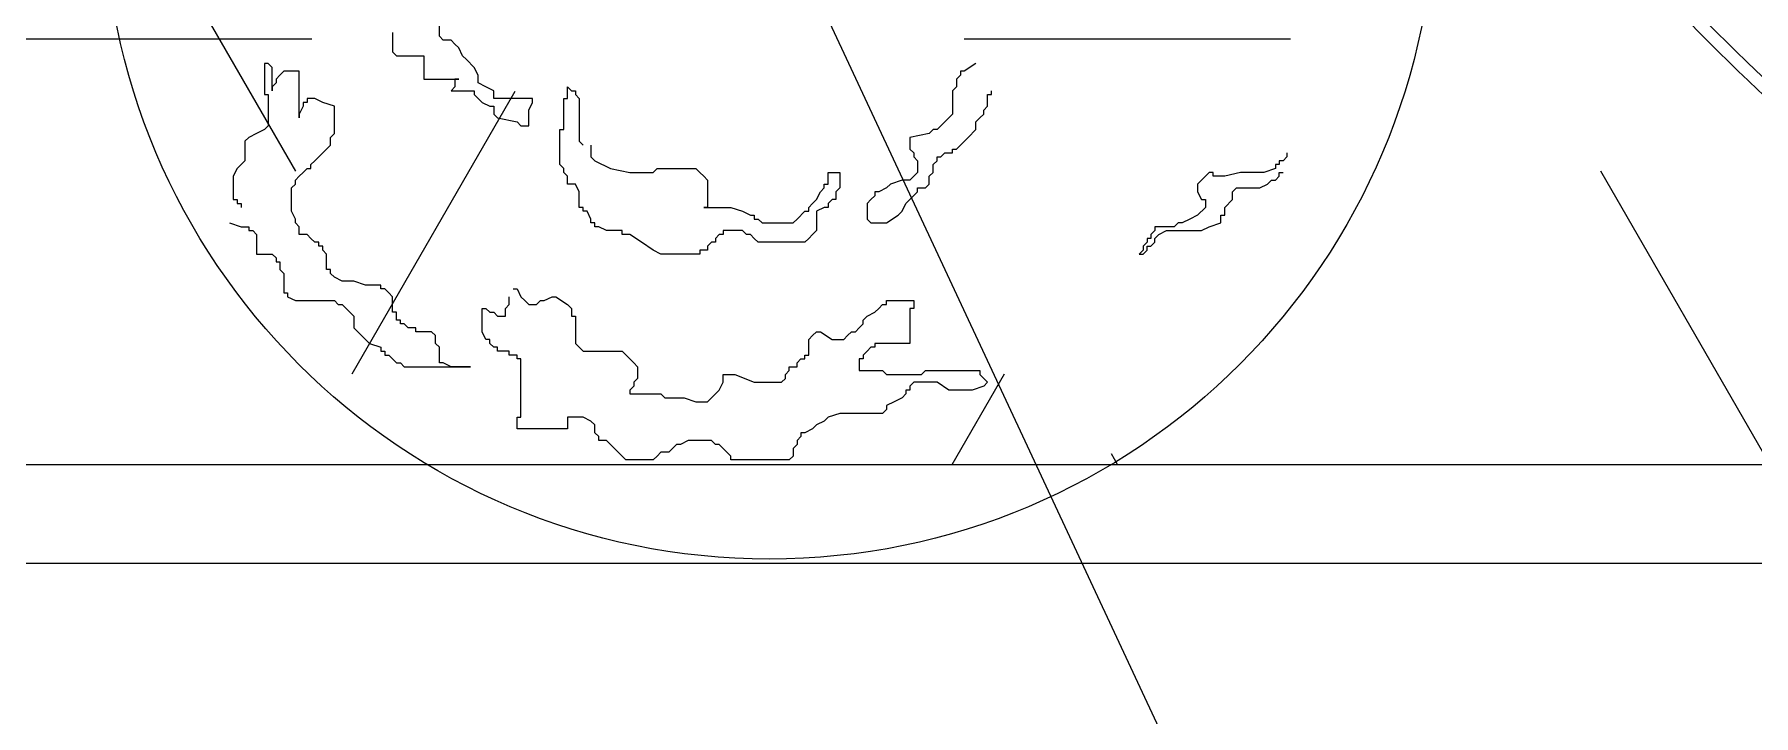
# Model space of a CAD drawing. Extents: x 941299 to 942979, y 2579300 to 2579597.
# Drawn here: x 942420.288 to 942424.472, y 2579401.51 to 2579403.168 of the extents above; entities that cross this region are included whole.
import ezdxf

# ---------------------------------------------------------------- set-up
doc = ezdxf.new("R2010")
doc.units = 0
for name, color, linetype in [('fz', 7, 'CONTINUOUS'), ('尺寸标注', 2, 'CONTINUOUS'), ('绿化工程', 3, 'CONTINUOUS'), ('路缘石', 37, 'CONTINUOUS')]:
    doc.layers.add(name, color=color, linetype=linetype)

# ---------------------------------------------------------------- blocks, each defined once
blk = doc.blocks.new('dys')
at = {"layer": '绿化工程'}
for centre, radius, start, end in [((3.8409, -3.472), 0.6159, 30.3532, 226.2937), ((3.9115, -3.5523), 0.6159, 40.5867, 233.1544), ((-0.0196, -0.0238), 5.3048, 215.3736, 238.2438), ((0, 0), 5.3048, 215.3736, 238.2438)]:
    blk.add_arc(centre, radius, start, end, dxfattribs=at)
blk = doc.blocks.new('hg')
at = {"layer": '绿化工程', "color": 3}
for p, q in [((-0.8028, -0.3482), (-0.8028, -0.2442)), ((-0.9164, -0.3388), (-0.9164, -0.3861)), ((-0.7934, -0.3577), (-0.8028, -0.3482)), ((-0.7744, -0.3577), (-0.7934, -0.3577)), ((-0.765, -0.3672), (-0.7744, -0.3577)), ((-0.7555, -0.3766), (-0.765, -0.3672)), ((-1.2192, -0.4144), (-1.2286, -0.4144)), ((-1.2286, -0.4144), (-1.2286, -0.4901)), ((-1.2097, -0.4239), (-1.2192, -0.4144)), ((-0.9164, -0.3861), (-0.9069, -0.3955)), ((-0.9069, -0.3955), (-0.8407, -0.3955)), ((-0.8407, -0.3955), (-0.8407, -0.4523)), ((-0.7461, -0.3955), (-0.7555, -0.3766)), ((-0.7366, -0.405), (-0.7461, -0.3955)), ((-0.7177, -0.4239), (-0.7366, -0.405)), ((0.503, -0.4144), (0.4746, -0.4333)), ((-1.2097, -0.4806), (-1.2097, -0.4239)), ((-1.1908, -0.4428), (-1.2002, -0.4523)), ((-1.2002, -0.4523), (-1.2002, -0.4617)), ((-1.1813, -0.4333), (-1.1908, -0.4428)), ((-1.1435, -0.4333), (-1.1813, -0.4333)), ((-1.1435, -0.5468), (-1.1435, -0.4333)), ((-0.8407, -0.4523), (-0.7555, -0.4523)), ((-0.7555, -0.4523), (-0.765, -0.4523)), ((-0.765, -0.4523), (-0.765, -0.4712)), ((-0.7082, -0.4428), (-0.7177, -0.4239)), ((-0.7082, -0.4617), (-0.7082, -0.4428)), ((0.4651, -0.4428), (0.4557, -0.4523)), ((0.4557, -0.4523), (0.4557, -0.4712)), ((0.4746, -0.4333), (0.4651, -0.4333)), ((0.4651, -0.4333), (0.4651, -0.4428)), ((-1.2286, -0.4901), (-1.2192, -0.4901)), ((-1.2192, -0.4901), (-1.2192, -0.5657)), ((-1.2002, -0.4617), (-1.2097, -0.4712)), ((-1.2097, -0.4712), (-1.2097, -0.4806)), ((-1.1056, -0.4995), (-1.1245, -0.4995)), ((-1.1245, -0.4995), (-1.1245, -0.509)), ((-1.0867, -0.509), (-1.1056, -0.4995)), ((-0.765, -0.4712), (-0.7744, -0.4806)), ((-0.7744, -0.4806), (-0.7177, -0.4806)), ((-0.7177, -0.4806), (-0.7177, -0.4901)), ((-0.7177, -0.4901), (-0.6987, -0.509)), ((-0.6893, -0.4712), (-0.7082, -0.4617)), ((-0.6704, -0.4806), (-0.6893, -0.4712)), ((-0.6704, -0.4995), (-0.6704, -0.4806)), ((-0.5757, -0.4995), (-0.6704, -0.4995)), ((-0.5757, -0.509), (-0.5757, -0.4995)), ((-0.5, -0.5752), (-0.5, -0.4995)), ((-0.5, -0.4995), (-0.4906, -0.4995)), ((-0.4906, -0.4995), (-0.4906, -0.4712)), ((-0.4906, -0.4712), (-0.4811, -0.4806)), ((-0.4811, -0.4806), (-0.4716, -0.4806)), ((-0.4716, -0.4806), (-0.4716, -0.4901)), ((-0.4716, -0.4901), (-0.4622, -0.4995)), ((-0.4622, -0.4995), (-0.4622, -0.6036)), ((0.4557, -0.4712), (0.4462, -0.4806)), ((0.4462, -0.4806), (0.4462, -0.5374)), ((0.5314, -0.5185), (0.5314, -0.4901)), ((0.5314, -0.4901), (0.5408, -0.4901)), ((0.5408, -0.4901), (0.5408, -0.4806)), ((-1.134, -0.5185), (-1.1435, -0.5374)), ((-1.1435, -0.5374), (-1.1435, -0.5468)), ((-1.1245, -0.509), (-1.134, -0.509)), ((-1.134, -0.509), (-1.134, -0.5185)), ((-1.0583, -0.5185), (-1.0867, -0.509)), ((-1.0583, -0.5846), (-1.0583, -0.5185)), ((-0.6987, -0.509), (-0.6798, -0.5185)), ((-0.6798, -0.5185), (-0.6704, -0.5185)), ((-0.6704, -0.5185), (-0.6704, -0.5374)), ((-0.6704, -0.5374), (-0.6609, -0.5468)), ((-0.5852, -0.5279), (-0.5757, -0.509)), ((-0.5852, -0.5657), (-0.5852, -0.5279)), ((0.4462, -0.5374), (0.4273, -0.5563)), ((0.5124, -0.5468), (0.5219, -0.5374)), ((0.5219, -0.5279), (0.5314, -0.5185)), ((0.5219, -0.5374), (0.5219, -0.5279)), ((-1.2476, -0.5846), (-1.2665, -0.5941)), ((-1.2286, -0.5752), (-1.2476, -0.5846)), ((-1.2192, -0.5657), (-1.2286, -0.5752)), ((-1.0678, -0.5941), (-1.0583, -0.5846)), ((-0.6609, -0.5468), (-0.6136, -0.5563)), ((-0.6136, -0.5563), (-0.6041, -0.5657)), ((-0.6041, -0.5657), (-0.5852, -0.5657)), ((-0.5095, -0.6603), (-0.5095, -0.5752)), ((-0.5095, -0.5752), (-0.5, -0.5752)), ((0.3894, -0.5846), (0.3421, -0.5941)), ((0.3989, -0.5752), (0.3894, -0.5846)), ((0.4083, -0.5752), (0.3989, -0.5752)), ((0.4178, -0.5657), (0.4083, -0.5752)), ((0.4273, -0.5563), (0.4178, -0.5657)), ((0.484, -0.5941), (0.503, -0.5752)), ((0.503, -0.5563), (0.5124, -0.5468)), ((0.503, -0.5752), (0.503, -0.5563)), ((-1.2665, -0.5941), (-1.2759, -0.6036)), ((-1.2759, -0.6036), (-1.2759, -0.6508)), ((-1.0867, -0.6319), (-1.0772, -0.6225)), ((-1.0772, -0.6225), (-1.0678, -0.613)), ((-1.0678, -0.613), (-1.0678, -0.5941)), ((-0.4622, -0.6036), (-0.4527, -0.613)), ((-0.4338, -0.613), (-0.4338, -0.6414)), ((0.3421, -0.5941), (0.3421, -0.6225)), ((0.3421, -0.6225), (0.3516, -0.6319)), ((0.4462, -0.6319), (0.4462, -0.6225)), ((0.4462, -0.6225), (0.4557, -0.6225)), ((0.4557, -0.6225), (0.4651, -0.613)), ((0.4651, -0.613), (0.484, -0.5941)), ((-1.2854, -0.6603), (-1.2949, -0.6697)), ((-1.2759, -0.6508), (-1.2854, -0.6603)), ((-1.1151, -0.6603), (-1.1056, -0.6508)), ((-1.1151, -0.6697), (-1.1151, -0.6603)), ((-1.1056, -0.6508), (-1.0962, -0.6414)), ((-1.0962, -0.6414), (-1.0867, -0.6319)), ((-0.5, -0.6697), (-0.5095, -0.6603)), ((-0.4338, -0.6414), (-0.4243, -0.6508)), ((-0.4243, -0.6508), (-0.3865, -0.6697)), ((0.3516, -0.6319), (0.3516, -0.6414)), ((0.3516, -0.6414), (0.361, -0.6508)), ((0.361, -0.6508), (0.361, -0.6792)), ((0.3989, -0.6603), (0.4083, -0.6508)), ((0.3989, -0.6792), (0.3989, -0.6603)), ((0.4083, -0.6508), (0.4083, -0.6414)), ((0.4083, -0.6414), (0.4178, -0.6414)), ((0.4178, -0.6414), (0.4273, -0.6319)), ((0.4273, -0.6319), (0.4462, -0.6319)), ((1.241, -0.6603), (1.2316, -0.6603)), ((1.2316, -0.6603), (1.2316, -0.6697)), ((1.2505, -0.6508), (1.241, -0.6508)), ((1.241, -0.6508), (1.241, -0.6603)), ((1.2599, -0.6414), (1.2505, -0.6508)), ((1.2599, -0.6319), (1.2599, -0.6414)), ((-1.2949, -0.6697), (-1.3043, -0.6887)), ((-1.3043, -0.6887), (-1.3043, -0.7454)), ((-1.1624, -0.717), (-1.1529, -0.7076)), ((-1.1529, -0.6981), (-1.1435, -0.6887)), ((-1.1529, -0.7076), (-1.1529, -0.6981)), ((-1.1435, -0.6887), (-1.134, -0.6792)), ((-1.134, -0.6792), (-1.1245, -0.6697)), ((-1.1245, -0.6697), (-1.1151, -0.6697)), ((-0.5, -0.6792), (-0.5, -0.6697)), ((-0.4906, -0.6887), (-0.5, -0.6792)), ((-0.4906, -0.7076), (-0.4906, -0.6887)), ((-0.4716, -0.7076), (-0.4906, -0.7076)), ((-0.4622, -0.7265), (-0.4716, -0.7076)), ((-0.3865, -0.6697), (-0.3392, -0.6792)), ((-0.3392, -0.6792), (-0.2824, -0.6792)), ((-0.2824, -0.6792), (-0.2729, -0.6697)), ((-0.2729, -0.6697), (-0.1783, -0.6697)), ((-0.1783, -0.6697), (-0.1689, -0.6792)), ((-0.1689, -0.6792), (-0.1594, -0.6887)), ((-0.1594, -0.6887), (-0.1499, -0.6981)), ((-0.1499, -0.6981), (-0.1499, -0.7643)), ((0.1339, -0.717), (0.1339, -0.7076)), ((0.1339, -0.7076), (0.1434, -0.7076)), ((0.1434, -0.7076), (0.1434, -0.6792)), ((0.1434, -0.6792), (0.1718, -0.6792)), ((0.1718, -0.6792), (0.1718, -0.717)), ((0.2948, -0.7076), (0.2853, -0.717)), ((0.3232, -0.6981), (0.2948, -0.7076)), ((0.3421, -0.6981), (0.3232, -0.6981)), ((0.3516, -0.6887), (0.3421, -0.6981)), ((0.361, -0.6792), (0.3516, -0.6887)), ((0.38, -0.717), (0.3894, -0.7076)), ((0.3894, -0.6887), (0.3989, -0.6792)), ((0.3894, -0.7076), (0.3894, -0.6887)), ((1.0518, -0.6981), (1.0423, -0.7076)), ((1.0423, -0.7076), (1.0423, -0.7265)), ((1.0707, -0.6792), (1.0518, -0.6981)), ((1.0802, -0.6792), (1.0707, -0.6792)), ((1.0802, -0.6887), (1.0802, -0.6792)), ((1.1085, -0.6887), (1.0802, -0.6887)), ((1.1464, -0.6792), (1.1085, -0.6887)), ((1.2032, -0.6792), (1.1464, -0.6792)), ((1.1937, -0.717), (1.2126, -0.7076)), ((1.2316, -0.6697), (1.2032, -0.6792)), ((1.2126, -0.7076), (1.2221, -0.6981)), ((1.2221, -0.6981), (1.2316, -0.6981)), ((1.2316, -0.6981), (1.241, -0.6887)), ((1.241, -0.6887), (1.241, -0.6792)), ((1.241, -0.6792), (1.2505, -0.6792)), ((-1.3043, -0.7454), (-1.2949, -0.7454)), ((-1.2949, -0.7454), (-1.2949, -0.7548)), ((-1.1624, -0.7738), (-1.1624, -0.717)), ((-0.4622, -0.7643), (-0.4622, -0.7265)), ((0.1056, -0.7548), (0.115, -0.7454)), ((0.115, -0.7454), (0.1245, -0.7265)), ((0.1245, -0.7265), (0.1339, -0.717)), ((0.1529, -0.7454), (0.1434, -0.7548)), ((0.1623, -0.7454), (0.1529, -0.7454)), ((0.1718, -0.717), (0.1623, -0.7265)), ((0.1623, -0.7265), (0.1623, -0.7454)), ((0.2475, -0.7454), (0.238, -0.7548)), ((0.2569, -0.7359), (0.2475, -0.7454)), ((0.2664, -0.7265), (0.2569, -0.7265)), ((0.2569, -0.7265), (0.2569, -0.7359)), ((0.2853, -0.717), (0.2664, -0.7265)), ((0.3326, -0.7548), (0.3421, -0.7454)), ((0.3421, -0.7454), (0.361, -0.7265)), ((0.361, -0.7265), (0.361, -0.717)), ((0.361, -0.717), (0.38, -0.717)), ((1.0423, -0.7265), (1.0518, -0.7454)), ((1.0518, -0.7454), (1.0612, -0.7454)), ((1.0612, -0.7454), (1.0612, -0.7643)), ((1.1085, -0.7643), (1.1275, -0.7454)), ((1.1275, -0.7265), (1.1369, -0.717)), ((1.1275, -0.7454), (1.1275, -0.7265)), ((1.1369, -0.717), (1.1937, -0.717)), ((-1.2949, -0.7548), (-1.2854, -0.7548)), ((-1.2854, -0.7548), (-1.2854, -0.7643)), ((-1.1529, -0.7927), (-1.1624, -0.7738)), ((-1.1529, -0.8021), (-1.1529, -0.7927)), ((-0.4527, -0.7643), (-0.4622, -0.7643)), ((-0.4527, -0.7738), (-0.4527, -0.7643)), ((-0.4433, -0.7738), (-0.4527, -0.7738)), ((-0.4338, -0.7927), (-0.4433, -0.7738)), ((-0.4338, -0.8021), (-0.4338, -0.7927)), ((-0.1499, -0.7643), (-0.1594, -0.7643)), ((-0.1594, -0.7643), (-0.0932, -0.7643)), ((-0.0932, -0.7643), (-0.0648, -0.7738)), ((-0.0648, -0.7738), (-0.0458, -0.7832)), ((-0.0458, -0.7832), (-0.0364, -0.7832)), ((-0.0364, -0.7832), (-0.0364, -0.7927)), ((-0.0364, -0.7927), (-0.0269, -0.7927)), ((-0.0269, -0.7927), (-0.0175, -0.8021)), ((0.0582, -0.8021), (0.0677, -0.7927)), ((0.0677, -0.7927), (0.0866, -0.7738)), ((0.0866, -0.7738), (0.0961, -0.7738)), ((0.0961, -0.7643), (0.1056, -0.7548)), ((0.0961, -0.7738), (0.0961, -0.7643)), ((0.1339, -0.7643), (0.115, -0.7738)), ((0.115, -0.7738), (0.115, -0.821)), ((0.1434, -0.7643), (0.1339, -0.7643)), ((0.1434, -0.7548), (0.1434, -0.7643)), ((0.238, -0.7548), (0.238, -0.7927)), ((0.238, -0.7927), (0.2475, -0.8021)), ((0.2853, -0.8021), (0.3137, -0.7832)), ((0.3137, -0.7832), (0.3232, -0.7738)), ((0.3232, -0.7738), (0.3326, -0.7548)), ((1.0234, -0.7927), (1.0045, -0.8021)), ((1.0423, -0.7832), (1.0234, -0.7927)), ((1.0612, -0.7643), (1.0423, -0.7832)), ((1.0991, -0.8021), (1.0991, -0.7832)), ((1.0991, -0.7832), (1.1085, -0.7832)), ((1.1085, -0.7832), (1.1085, -0.7643)), ((-1.3138, -0.8021), (-1.2854, -0.8116)), ((-1.2854, -0.8116), (-1.2665, -0.8116)), ((-1.2665, -0.8116), (-1.2665, -0.821)), ((-1.2665, -0.821), (-1.257, -0.821)), ((-1.257, -0.821), (-1.2476, -0.8305)), ((-1.2476, -0.8305), (-1.2476, -0.8778)), ((-1.1435, -0.8116), (-1.1529, -0.8021)), ((-1.1435, -0.8305), (-1.1435, -0.8116)), ((-1.1245, -0.8305), (-1.1435, -0.8305)), ((-1.1151, -0.84), (-1.1245, -0.8305)), ((-0.4243, -0.8021), (-0.4338, -0.8021)), ((-0.4243, -0.8116), (-0.4243, -0.8021)), ((-0.4149, -0.8116), (-0.4243, -0.8116)), ((-0.3959, -0.821), (-0.4149, -0.8116)), ((-0.3581, -0.821), (-0.3959, -0.821)), ((-0.3581, -0.8305), (-0.3581, -0.821)), ((-0.3392, -0.8305), (-0.3581, -0.8305)), ((-0.3108, -0.8494), (-0.3392, -0.8305)), ((-0.1215, -0.8305), (-0.131, -0.84)), ((-0.1121, -0.8305), (-0.1215, -0.8305)), ((-0.0648, -0.821), (-0.1121, -0.821)), ((-0.1121, -0.821), (-0.1121, -0.8305)), ((-0.0553, -0.8305), (-0.0648, -0.821)), ((-0.0458, -0.8305), (-0.0553, -0.8305)), ((-0.0364, -0.84), (-0.0458, -0.8305)), ((-0.0175, -0.8021), (0.0582, -0.8021)), ((0.1056, -0.8305), (0.0961, -0.84)), ((0.115, -0.821), (0.1056, -0.8305)), ((0.2475, -0.8021), (0.2853, -0.8021)), ((0.9382, -0.821), (0.9288, -0.8305)), ((0.9288, -0.8305), (0.9288, -0.84)), ((0.9855, -0.8116), (0.9382, -0.8116)), ((0.9382, -0.8116), (0.9382, -0.821)), ((0.9382, -0.84), (0.9477, -0.8305)), ((0.9477, -0.8305), (0.9666, -0.821)), ((0.9666, -0.821), (1.0518, -0.821)), ((0.995, -0.8021), (0.9855, -0.8116)), ((1.0045, -0.8021), (0.995, -0.8021)), ((1.0518, -0.821), (1.0707, -0.8116)), ((1.0707, -0.8116), (1.0991, -0.8021)), ((-1.2476, -0.8778), (-1.2097, -0.8778)), ((-1.2097, -0.8778), (-1.2002, -0.8872)), ((-1.1056, -0.8494), (-1.1151, -0.84)), ((-1.0962, -0.8494), (-1.1056, -0.8494)), ((-1.0962, -0.8589), (-1.0962, -0.8494)), ((-1.0867, -0.8589), (-1.0962, -0.8589)), ((-1.0867, -0.8683), (-1.0867, -0.8589)), ((-1.0772, -0.8778), (-1.0867, -0.8683)), ((-1.0772, -0.9156), (-1.0772, -0.8778)), ((-0.2824, -0.8683), (-0.3108, -0.8494)), ((-0.2635, -0.8778), (-0.2824, -0.8683)), ((-0.1689, -0.8778), (-0.2635, -0.8778)), ((-0.1499, -0.8683), (-0.1689, -0.8683)), ((-0.1689, -0.8683), (-0.1689, -0.8778)), ((-0.1405, -0.8494), (-0.1499, -0.8589)), ((-0.1499, -0.8589), (-0.1499, -0.8683)), ((-0.131, -0.8494), (-0.1405, -0.8494)), ((-0.131, -0.84), (-0.131, -0.8494)), ((-0.0269, -0.8494), (-0.0364, -0.84)), ((0.0866, -0.8494), (-0.0269, -0.8494)), ((0.0961, -0.84), (0.0866, -0.8494)), ((0.9098, -0.8683), (0.9004, -0.8778)), ((0.9004, -0.8778), (0.9098, -0.8778)), ((0.9193, -0.8494), (0.9098, -0.8589)), ((0.9098, -0.8589), (0.9098, -0.8683)), ((0.9098, -0.8778), (0.9193, -0.8683)), ((0.9288, -0.84), (0.9193, -0.84)), ((0.9193, -0.84), (0.9193, -0.8494)), ((0.9193, -0.8683), (0.9193, -0.8589)), ((0.9193, -0.8589), (0.9288, -0.8589)), ((0.9288, -0.8589), (0.9382, -0.8494)), ((0.9382, -0.8494), (0.9382, -0.84)), ((-1.2002, -0.8872), (-1.2002, -0.8967)), ((-1.2002, -0.8967), (-1.1908, -0.8967)), ((-1.1908, -0.8967), (-1.1908, -0.9156)), ((-1.1908, -0.9156), (-1.1813, -0.9251)), ((-1.0678, -0.9156), (-1.0772, -0.9156)), ((-1.0678, -0.9251), (-1.0678, -0.9156)), ((-1.1813, -0.9251), (-1.1813, -0.9723)), ((-1.0583, -0.9345), (-1.0678, -0.9251)), ((-1.0394, -0.944), (-1.0583, -0.9345)), ((-1.011, -0.944), (-1.0394, -0.944)), ((-0.9826, -0.9534), (-1.011, -0.944)), ((-0.9448, -0.9534), (-0.9826, -0.9534)), ((-0.9448, -0.9629), (-0.9448, -0.9534)), ((-1.1813, -0.9723), (-1.1719, -0.9723)), ((-1.1719, -0.9723), (-1.1719, -0.9818)), ((-1.1719, -0.9818), (-1.1529, -0.9912)), ((-1.1529, -0.9912), (-1.0583, -0.9912)), ((-1.0583, -0.9912), (-1.0488, -1.0007)), ((-1.0488, -1.0007), (-1.0394, -1.0007)), ((-1.0394, -1.0007), (-1.0299, -1.0102)), ((-0.9353, -0.9629), (-0.9448, -0.9629)), ((-0.9258, -0.9723), (-0.9353, -0.9629)), ((-0.9164, -0.9818), (-0.9258, -0.9723)), ((-0.9164, -1.0196), (-0.9164, -0.9818)), ((-0.642, -1.0102), (-0.6325, -1.0007)), ((-0.6325, -1.0007), (-0.6325, -0.9818)), ((-0.623, -0.9629), (-0.6136, -0.9629)), ((-0.6136, -0.9629), (-0.6041, -0.9818)), ((-0.6041, -0.9818), (-0.5947, -0.9912)), ((-0.5947, -0.9912), (-0.5852, -1.0007)), ((-0.5852, -1.0007), (-0.5663, -1.0007)), ((-0.5663, -1.0007), (-0.5568, -0.9912)), ((-0.5568, -0.9912), (-0.5473, -0.9912)), ((-0.5473, -0.9912), (-0.5284, -0.9818)), ((-0.5284, -0.9818), (-0.519, -0.9818)), ((-0.519, -0.9818), (-0.4906, -1.0007)), ((-0.4906, -1.0007), (-0.4811, -1.0102)), ((0.2664, -1.0102), (0.2759, -1.0007)), ((0.2759, -1.0007), (0.2853, -1.0007)), ((0.2853, -1.0007), (0.2853, -0.9912)), ((0.2853, -0.9912), (0.3516, -0.9912)), ((0.3516, -0.9912), (0.3516, -1.0102)), ((-1.0299, -1.0102), (-1.0205, -1.0196)), ((-1.0205, -1.0196), (-1.011, -1.0291)), ((-1.011, -1.0291), (-1.011, -1.0574)), ((-0.9069, -1.0196), (-0.9164, -1.0196)), ((-0.9069, -1.0385), (-0.9069, -1.0196)), ((-0.8974, -1.0385), (-0.9069, -1.0385)), ((-0.8974, -1.048), (-0.8974, -1.0385)), ((-0.6987, -1.0669), (-0.6987, -1.0102)), ((-0.6987, -1.0102), (-0.6893, -1.0102)), ((-0.6893, -1.0102), (-0.6798, -1.0196)), ((-0.6798, -1.0196), (-0.6704, -1.0196)), ((-0.6704, -1.0196), (-0.6609, -1.0291)), ((-0.6609, -1.0291), (-0.642, -1.0291)), ((-0.642, -1.0291), (-0.642, -1.0102)), ((-0.4811, -1.0102), (-0.4811, -1.0291)), ((-0.4811, -1.0291), (-0.4716, -1.0291)), ((-0.4716, -1.0291), (-0.4716, -1.0953)), ((0.2286, -1.0385), (0.238, -1.0291)), ((0.2286, -1.048), (0.2286, -1.0385)), ((0.238, -1.0291), (0.2569, -1.0196)), ((0.2569, -1.0196), (0.2664, -1.0102)), ((0.3516, -1.0102), (0.3421, -1.0102)), ((0.3421, -1.0102), (0.3421, -1.0953)), ((-1.011, -1.0574), (-1.0015, -1.0669)), ((-1.0015, -1.0669), (-0.9921, -1.0763)), ((-0.9921, -1.0763), (-0.9731, -1.0953)), ((-0.888, -1.048), (-0.8974, -1.048)), ((-0.8785, -1.0574), (-0.888, -1.048)), ((-0.8596, -1.0574), (-0.8785, -1.0574)), ((-0.8596, -1.0669), (-0.8596, -1.0574)), ((-0.8218, -1.0669), (-0.8596, -1.0669)), ((-0.8123, -1.0763), (-0.8218, -1.0669)), ((-0.8123, -1.0953), (-0.8123, -1.0763)), ((-0.6893, -1.0858), (-0.6987, -1.0669)), ((-0.6798, -1.0858), (-0.6893, -1.0858)), ((-0.6798, -1.0953), (-0.6798, -1.0858)), ((0.0961, -1.0858), (0.1056, -1.0763)), ((0.0961, -1.1236), (0.0961, -1.0858)), ((0.1056, -1.0763), (0.115, -1.0669)), ((0.115, -1.0669), (0.1245, -1.0669)), ((0.1245, -1.0669), (0.1529, -1.0858)), ((0.1529, -1.0858), (0.1812, -1.0858)), ((0.1812, -1.0858), (0.1907, -1.0763)), ((0.1907, -1.0763), (0.2002, -1.0669)), ((0.2002, -1.0669), (0.2096, -1.0669)), ((0.2096, -1.0669), (0.2191, -1.0574)), ((0.2191, -1.0574), (0.2286, -1.048)), ((-0.9731, -1.0953), (-0.9448, -1.1047)), ((-0.9448, -1.1047), (-0.9448, -1.1142)), ((-0.9448, -1.1142), (-0.9353, -1.1142)), ((-0.9353, -1.1142), (-0.9353, -1.1236)), ((-0.9353, -1.1236), (-0.9258, -1.1236)), ((-0.9258, -1.1236), (-0.9164, -1.1331)), ((-0.8028, -1.1047), (-0.8123, -1.0953)), ((-0.8028, -1.1425), (-0.8028, -1.1047)), ((-0.6704, -1.1047), (-0.6798, -1.0953)), ((-0.6609, -1.1047), (-0.6704, -1.1047)), ((-0.6609, -1.1142), (-0.6609, -1.1047)), ((-0.6325, -1.1142), (-0.6609, -1.1142)), ((-0.6325, -1.1236), (-0.6325, -1.1142)), ((-0.6136, -1.1236), (-0.6325, -1.1236)), ((-0.6136, -1.1331), (-0.6136, -1.1236)), ((-0.4716, -1.0953), (-0.4622, -1.1047)), ((-0.4622, -1.1047), (-0.4527, -1.1142)), ((-0.4527, -1.1142), (-0.3581, -1.1142)), ((-0.3581, -1.1142), (-0.3392, -1.1331)), ((0.0866, -1.1331), (0.0866, -1.1236)), ((0.0866, -1.1236), (0.0961, -1.1236)), ((0.238, -1.1142), (0.2286, -1.1236)), ((0.2286, -1.1236), (0.2286, -1.1331)), ((0.2475, -1.1047), (0.238, -1.1142)), ((0.2569, -1.1047), (0.2475, -1.1047)), ((0.3421, -1.0953), (0.2569, -1.0953)), ((0.2569, -1.0953), (0.2569, -1.1047)), ((-0.9164, -1.1331), (-0.9069, -1.1425)), ((-0.9069, -1.1425), (-0.8974, -1.1425)), ((-0.8974, -1.1425), (-0.888, -1.152)), ((-0.888, -1.152), (-0.7271, -1.152)), ((-0.7934, -1.1425), (-0.8028, -1.1425)), ((-0.7744, -1.152), (-0.7934, -1.1425)), ((-0.7271, -1.152), (-0.7744, -1.152)), ((-0.6041, -1.1331), (-0.6136, -1.1331)), ((-0.6041, -1.2749), (-0.6041, -1.1331)), ((-0.3392, -1.1331), (-0.3297, -1.1425)), ((-0.3297, -1.1425), (-0.3203, -1.152)), ((-0.3203, -1.152), (-0.3203, -1.1804)), ((-0.1121, -1.1898), (-0.1121, -1.1709)), ((-0.1121, -1.1709), (-0.0837, -1.1709)), ((-0.0837, -1.1709), (-0.0364, -1.1898)), ((0.0393, -1.1709), (0.0488, -1.1615)), ((0.0393, -1.1804), (0.0393, -1.1709)), ((0.0488, -1.1615), (0.0488, -1.152)), ((0.0488, -1.152), (0.0677, -1.152)), ((0.0677, -1.1425), (0.0772, -1.1331)), ((0.0677, -1.152), (0.0677, -1.1425)), ((0.0772, -1.1331), (0.0866, -1.1331)), ((0.2286, -1.1331), (0.2191, -1.1331)), ((0.2191, -1.1331), (0.2191, -1.1615)), ((0.2191, -1.1615), (0.2759, -1.1615)), ((0.2759, -1.1615), (0.2853, -1.1709)), ((0.2853, -1.1709), (0.3705, -1.1709)), ((0.3705, -1.1709), (0.38, -1.1615)), ((0.38, -1.1615), (0.5124, -1.1615)), ((0.5124, -1.1615), (0.5124, -1.1709)), ((0.5124, -1.1709), (0.5219, -1.1804)), ((-0.3297, -1.1993), (-0.3392, -1.2087)), ((-0.3392, -1.2087), (-0.3392, -1.2182)), ((-0.3203, -1.1804), (-0.3297, -1.1898)), ((-0.3297, -1.1898), (-0.3297, -1.1993)), ((-0.131, -1.2182), (-0.1215, -1.2087)), ((-0.1215, -1.2087), (-0.1121, -1.1898)), ((-0.0364, -1.1898), (0.0299, -1.1898)), ((0.0299, -1.1898), (0.0393, -1.1804)), ((0.3421, -1.2087), (0.3326, -1.2087)), ((0.3326, -1.2087), (0.3326, -1.2182)), ((0.3516, -1.1898), (0.3421, -1.1993)), ((0.3421, -1.1993), (0.3421, -1.2087)), ((0.4083, -1.1898), (0.3516, -1.1898)), ((0.4367, -1.2087), (0.4083, -1.1898)), ((0.4935, -1.2087), (0.4367, -1.2087)), ((0.5219, -1.1993), (0.4935, -1.2087)), ((0.5219, -1.1804), (0.5314, -1.1898)), ((0.5314, -1.1898), (0.5219, -1.1993)), ((-0.3392, -1.2182), (-0.2635, -1.2182)), ((-0.2635, -1.2182), (-0.254, -1.2276)), ((-0.254, -1.2276), (-0.2067, -1.2276)), ((-0.2067, -1.2276), (-0.1783, -1.2371)), ((-0.1783, -1.2371), (-0.1499, -1.2371)), ((-0.1499, -1.2371), (-0.1405, -1.2276)), ((-0.1405, -1.2276), (-0.131, -1.2182)), ((0.3043, -1.2371), (0.2853, -1.2466)), ((0.2853, -1.2466), (0.2853, -1.256)), ((0.3232, -1.2276), (0.3043, -1.2371)), ((0.3326, -1.2182), (0.3232, -1.2276)), ((-0.6136, -1.3033), (-0.6136, -1.2749)), ((-0.6136, -1.2749), (-0.6041, -1.2749)), ((-0.4527, -1.2749), (-0.4906, -1.2749)), ((-0.4906, -1.2749), (-0.4906, -1.3033)), ((-0.4338, -1.2844), (-0.4527, -1.2749)), ((-0.4243, -1.2938), (-0.4338, -1.2844)), ((-0.4243, -1.3127), (-0.4243, -1.2938)), ((0.115, -1.2938), (0.1056, -1.3033)), ((0.1339, -1.2844), (0.115, -1.2938)), ((0.1434, -1.2749), (0.1339, -1.2844)), ((0.1718, -1.2655), (0.1434, -1.2749)), ((0.2759, -1.2655), (0.1718, -1.2655)), ((0.2853, -1.256), (0.2759, -1.2655)), ((-0.4906, -1.3033), (-0.6136, -1.3033)), ((-0.4149, -1.3222), (-0.4243, -1.3127)), ((-0.4149, -1.3317), (-0.4149, -1.3222)), ((-0.3959, -1.3317), (-0.4149, -1.3317)), ((-0.3581, -1.3695), (-0.3959, -1.3317)), ((-0.1972, -1.3317), (-0.2162, -1.3411)), ((-0.1405, -1.3317), (-0.1972, -1.3317)), ((-0.131, -1.3411), (-0.1405, -1.3317)), ((0.0772, -1.3222), (0.0677, -1.3317)), ((0.0677, -1.3317), (0.0677, -1.3411)), ((0.0866, -1.3127), (0.0772, -1.3127)), ((0.0772, -1.3127), (0.0772, -1.3222)), ((0.1056, -1.3033), (0.0866, -1.3127)), ((-0.3486, -1.3789), (-0.3581, -1.3695)), ((-0.2824, -1.3789), (-0.3486, -1.3789)), ((-0.2729, -1.3695), (-0.2824, -1.3789)), ((-0.2635, -1.36), (-0.2729, -1.3695)), ((-0.2446, -1.36), (-0.2635, -1.36)), ((-0.2256, -1.3411), (-0.2446, -1.36)), ((-0.2162, -1.3411), (-0.2256, -1.3411)), ((-0.1215, -1.3411), (-0.131, -1.3411)), ((-0.1121, -1.3506), (-0.1215, -1.3411)), ((-0.0932, -1.3695), (-0.1121, -1.3506)), ((-0.0932, -1.3789), (-0.0932, -1.3695)), ((0.0488, -1.3789), (-0.0932, -1.3789)), ((0.0582, -1.3695), (0.0488, -1.3789)), ((0.0677, -1.3411), (0.0582, -1.3506)), ((0.0582, -1.3506), (0.0582, -1.3695))]:
    blk.add_line(p, q, dxfattribs=at)
blk.add_circle((0, 0), 1.62, dxfattribs=at)

msp = doc.modelspace()

# ---------------------------------------------------------------- hatches: boundary and pattern name
at = {"layer": '绿化工程'}
h = msp.add_hatch(dxfattribs=at)
h.set_pattern_fill('HEX', color=9, scale=0.25, style=0)
h.set_pattern_definition([(0, (0, 0), (0, 1.374815), [0.79375, -1.5875]), (120, (0, 0), (-1.1906247155, -0.6874075), [0.79375, -1.5875]), (60, (0.7937, 0), (-1.1906247155, 0.6874075), [0.79375, -1.5875])])
h.paths.add_polyline_path([(942397.9167, 2579402.12137), (942397.9167, 2579404.38137), (942460.4167, 2579404.38137), (942460.4167, 2579402.12137)])

# ---------------------------------------------------------------- linework, layer by layer
at = {"layer": 'fz'}
msp.add_line((942210.4167, 2579401.88137), (942510.4167, 2579401.88137), dxfattribs=at)
at = {"layer": 'fz', "color": 2}
msp.add_line((942210.4167, 2579401.88137), (942510.4167, 2579401.88137), dxfattribs=at)
at = {"layer": '尺寸标注'}
msp.add_line((942422.07617, 2579403.51163), (942425.28337, 2579396.64086), dxfattribs=at)
at = {"layer": '路缘石'}
msp.add_line((942210.4167, 2579402.12137), (942510.4167, 2579402.12137), dxfattribs=at)

# ---------------------------------------------------------------- block references
at = {"layer": 'fz'}
for name, p in [('dys', (942415.92515, 2579406.95294)), ('dys', (942428.13246, 2579406.92428)), ('hg', (942422.07617, 2579403.51115))]:
    msp.add_blockref(name, p, dxfattribs=at)

doc.saveas('drawing.dxf')
